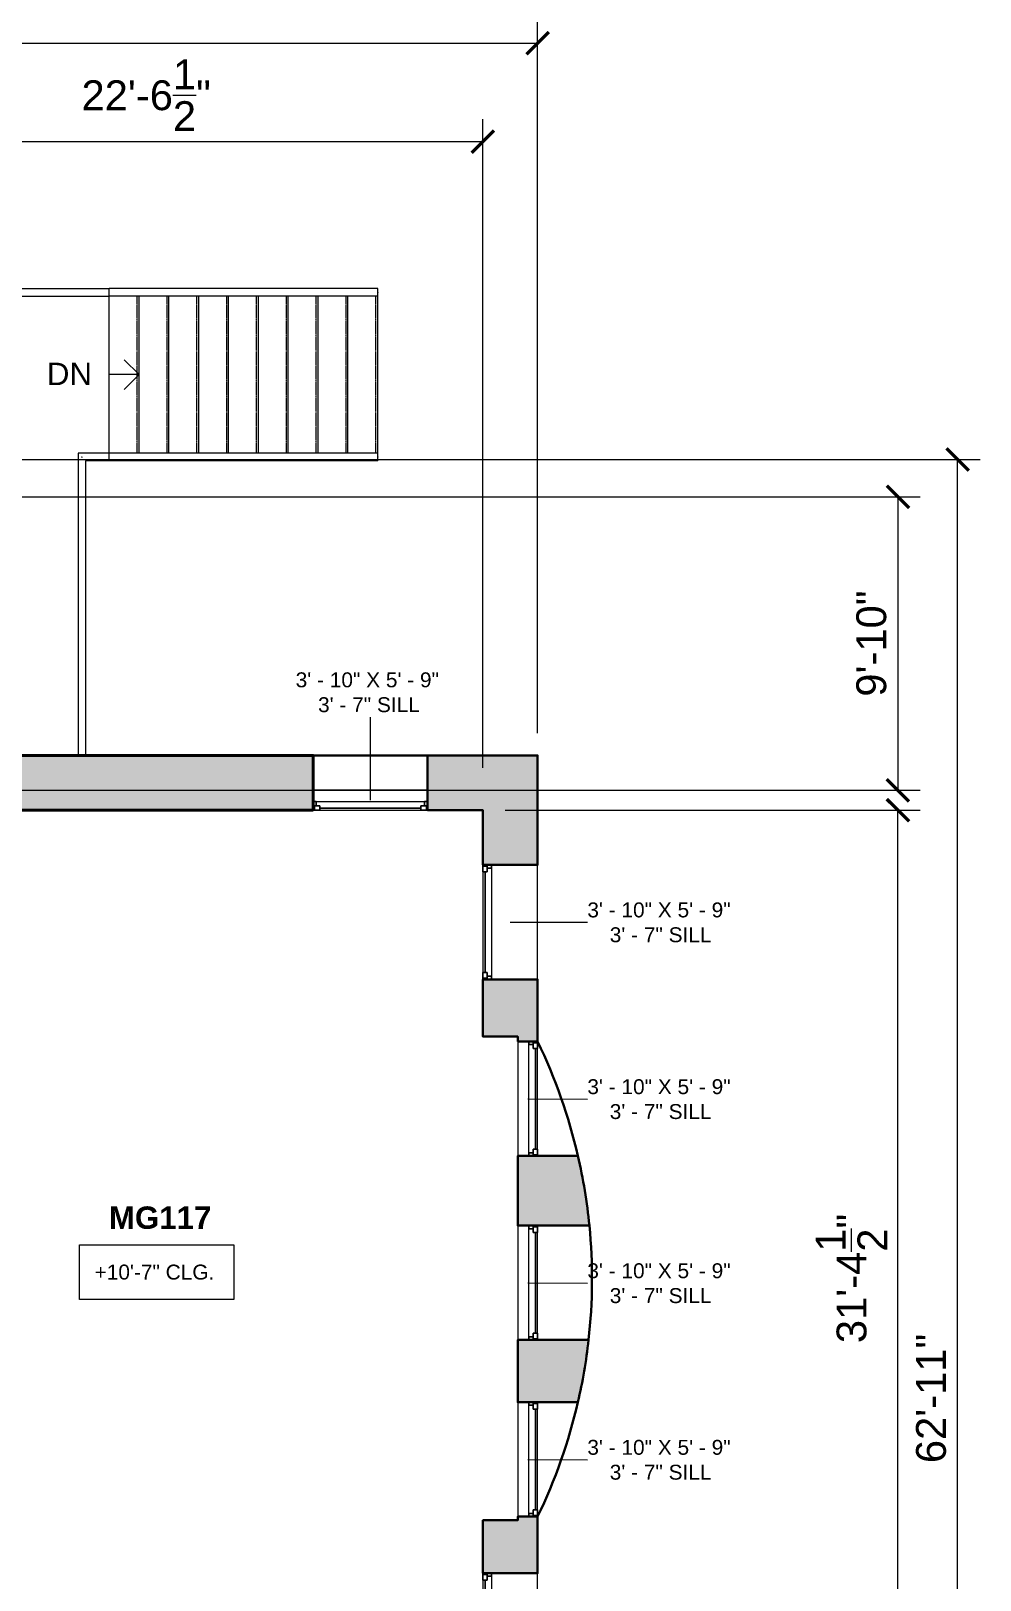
# Model space of a CAD drawing. Header units: inches. Extents: x -2078 to 106214, y -964 to 6385.
# Drawn here: x 16023 to 16404, y 4598 to 5221 of the extents above; entities that cross this region are included whole.
import ezdxf

# ---------------------------------------------------------------- set-up
doc = ezdxf.new("R2010")
doc.units = ezdxf.units.IN
doc.header["$MEASUREMENT"] = 0
doc.linetypes.add('HIDDEN2', pattern=[0.1875, 0.125, -0.0625])
for name, color, linetype, lineweight in [('A-ANNO', 2, 'Continuous', 5), ('A-ANNO-DIMS', 1, 'Continuous', 9), ('A-GLAZ', 2, 'Continuous', 30), ('A-RAILING', 4, 'Continuous', 9), ('A-STRS', 4, 'Continuous', 9), ('A-WALL', 3, 'Continuous', 40), ('A-WINDOWS', 2, 'Continuous', 18), ('S-STRS-ANNO', 31, 'Continuous', 9)]:
    doc.layers.add(name, color=color, linetype=linetype, lineweight=lineweight)
doc.layers.add('A-HATCH', color=9, linetype='Continuous')
doc.styles.add('Arial', font='arial.ttf')
doc.styles.add('Arial_2', font='arial.ttf', dxfattribs={"height": 3})
doc.styles.add('Arial_B_1', font='arialbd.ttf', dxfattribs={"height": 3})
doc.styles.add('Jay Cad', font='arial.ttf', dxfattribs={"height": 0.125})
doc.dimstyles.new('Jay Cad - DIMS', dxfattribs={"dimtxt": 0.125, "dimasz": 0.09375, "dimexe": 0.09375, "dimexo": 0.09375, "dimgap": 0.046875, "dimtad": 1, "dimdec": 1, "dimzin": 0, "dimdsep": 46, "dimlunit": 4, "dimtxsty": 'Jay Cad', "dimblk": 'ARCHTICK', "dimcen": 0.09, "dimclrd": 1, "dimclre": 1, "dimclrt": 256, "dimadec": 0, "dimazin": 0, "dimtfac": 1, "dimtdec": 1, "dimtofl": 0, "dimtmove": 1, "dimatfit": 3, "dimfxl": 1, "dimtolj": 1, "dimtzin": 0, "dimarcsym": 0})

# ---------------------------------------------------------------- blocks, each defined once
blk = doc.blocks.new('JC_FIXED WINDOW - MUNTIN - FIXED WINDOW-1609323-Munger Science Center _ Ahmanson Lecture Hall-2nd Floor')
at = {"layer": 'A-GLAZ'}
for p, q in [((-23, 11), (-23, -11)), ((-20.25, 11), (-23, 11)), ((-23, 7.5), (-21.75, 7.5)), ((-22.5, 11), (-22.5, 9.25)), ((-22.5, 9.25), (-21.75, 9.25)), ((-20.25, 9.25), (-21.75, 9.25)), ((-21.75, 9.25), (-21.75, 7.5)), ((-20.25, 11), (-20.25, 9.25)), ((20.25, 11), (23, 11)), ((20.25, 11), (20.25, 9.25)), ((20.25, 9.25), (22.5, 9.25)), ((21.75, 9.25), (21.75, 7.5)), ((21.75, 7.5), (23, 7.5)), ((22.5, 11), (22.5, 9.25)), ((23, 11), (23, -11))]:
    blk.add_line(p, q, dxfattribs=at)
at = {"layer": 'A-GLAZ', "lineweight": 9}
for p, q in [((21.75, 7.5), (-21.75, 7.5)), ((20.25, 11), (-20.25, 11))]:
    blk.add_line(p, q, dxfattribs=at)
at = {"layer": 'A-GLAZ', "lineweight": 30}
blk.add_line((-20.25, 10.125), (20.25, 10.125), dxfattribs=at)
at = {"layer": 'A-WINDOWS'}
for p, q in [((23, 11), (-23, 11)), ((-23, -11), (23, -11))]:
    blk.add_line(p, q, dxfattribs=at)
blk = doc.blocks.new('JC_FIXED WINDOW - MUNTIN - FIXED WINDOW-1520783-Munger Science Center _ Ahmanson Lecture Hall-2nd Floor')
at = {"layer": 'A-GLAZ'}
for p, q in [((-23, 4), (-23, -4)), ((-20.25, 4), (-23, 4)), ((-23, 0.5), (-21.75, 0.5)), ((-22.5, 4), (-22.5, 2.25)), ((-22.5, 2.25), (-21.75, 2.25)), ((-20.25, 2.25), (-21.75, 2.25)), ((-21.75, 2.25), (-21.75, 0.5)), ((-20.25, 4), (-20.25, 2.25)), ((20.25, 4), (23, 4)), ((20.25, 4), (20.25, 2.25)), ((20.25, 2.25), (22.5, 2.25)), ((21.75, 2.25), (21.75, 0.5)), ((21.75, 0.5), (23, 0.5)), ((22.5, 4), (22.5, 2.25)), ((23, 4), (23, -4))]:
    blk.add_line(p, q, dxfattribs=at)
at = {"layer": 'A-GLAZ', "lineweight": 9}
for p, q in [((21.75, 0.5), (-21.75, 0.5)), ((20.25, 4), (-20.25, 4))]:
    blk.add_line(p, q, dxfattribs=at)
at = {"layer": 'A-GLAZ', "lineweight": 30}
blk.add_line((-20.25, 3.12), (20.25, 3.12), dxfattribs=at)
at = {"layer": 'A-WINDOWS'}
for p, q in [((23, 4), (-23, 4)), ((-23, -4), (23, -4))]:
    blk.add_line(p, q, dxfattribs=at)
blk = doc.blocks.new('Top Rail Type - Top Rail_Internal_-1587099-Munger Science Center _ Ahmanson Lecture Hall-2nd Floor')
at = {"layer": 'A-RAILING', "flags": 128}
for points in [[(1451.52, 804.52), (1451.52, 804.6), (1451.52, 804.68)], [(1559.45, 804.68), (1559.45, 804.6), (1559.45, 804.52)]]:
    blk.add_lwpolyline(points, dxfattribs=at)
blk = doc.blocks.new('Top Rail Type - Top Rail_Internal_-V12-Munger Science Center _ Ahmanson Lecture Hall-2nd Floor')
at = {"layer": 'A-RAILING'}
for p, q in [((1451.52, 803.1), (1451.52, 806.1)), ((1559.45, 806.1), (1451.52, 806.1)), ((1559.45, 803.1), (1559.45, 806.1)), ((1559.45, 803.1), (1451.52, 803.1))]:
    blk.add_line(p, q, dxfattribs=at)
blk = doc.blocks.new('Top Rail Type - Top Rail_Internal_-1587110-Munger Science Center _ Ahmanson Lecture Hall-2nd Floor')
at = {"layer": 'A-RAILING', "flags": 128}
for points in [[(1451.52, 738.3), (1451.52, 738.38), (1451.52, 738.46)], [(1559.45, 738.46), (1559.45, 738.38), (1559.45, 738.3)]]:
    blk.add_lwpolyline(points, dxfattribs=at)
blk = doc.blocks.new('Top Rail Type - Top Rail_Internal_-V13-Munger Science Center _ Ahmanson Lecture Hall-2nd Floor')
at = {"layer": 'A-RAILING'}
for p, q in [((1451.52, 736.88), (1451.52, 739.88)), ((1559.45, 739.88), (1451.52, 739.88)), ((1559.45, 736.88), (1451.52, 736.88)), ((1559.45, 736.88), (1559.45, 739.88))]:
    blk.add_line(p, q, dxfattribs=at)
blk = doc.blocks.new('Top Rail Type - Top Rail_Internal_-V14-Munger Science Center _ Ahmanson Lecture Hall-2nd Floor')
at = {"layer": 'A-RAILING'}
for p, q in [((1368.16, 806.1), (1451.52, 806.1)), ((1368.16, 803.1), (1451.52, 803.1))]:
    blk.add_line(p, q, dxfattribs=at)
blk = doc.blocks.new('Top Rail Type - Top Rail_Internal_-1587521-Munger Science Center _ Ahmanson Lecture Hall-2nd Floor')
at = {"layer": 'A-RAILING'}
blk.add_open_spline([(1440.42, 738.47), (1440.45, 738.44), (1440.52, 738.38), (1440.58, 738.32), (1440.61, 738.29)], degree=3, dxfattribs=at)
blk = doc.blocks.new('Top Rail Type - Top Rail_Internal_-V15-Munger Science Center _ Ahmanson Lecture Hall-2nd Floor')
at = {"layer": 'A-RAILING'}
for p, q in [((1439.02, 739.88), (1439.02, 618.38)), ((1451.52, 739.88), (1439.02, 739.88)), ((1442.02, 736.88), (1442.02, 618.38)), ((1451.52, 736.88), (1442.02, 736.88))]:
    blk.add_line(p, q, dxfattribs=at)
blk = doc.blocks.new('_ArchTick')
at = {"color": 0, "linetype": 'ByBlock', "const_width": 0.15}
blk.add_lwpolyline([(-0.5, -0.5), (0.5, 0.5)], dxfattribs=at)
blk = doc.blocks.new('*D3404')
at = {"layer": 'A-ANNO-DIMS', "color": 1, "lineweight": -2, "transparency": 16777216}
for p, q in [((16213.52, 4907.93), (16380.34, 4907.93)), ((16371.34, 4531.43), (16371.34, 4907.93)), ((16213.52, 4531.43), (16380.34, 4531.43))]:
    blk.add_line(p, q, dxfattribs=at)
at = {"layer": 'Defpoints', "color": 0, "transparency": 16777216}
for p in [(16204.52, 4907.93), (16371.34, 4907.93), (16204.52, 4531.43)]:
    blk.add_point(p, dxfattribs=at)
at = {"layer": 'A-ANNO-DIMS', "color": 1, "lineweight": -2, "transparency": 16777216, "xscale": 9, "yscale": 9, "zscale": 9}
for p, rotation in [((16371.34, 4907.93), 90), ((16371.34, 4531.43), 270)]:
    blk.add_blockref('_ArchTick', p, dxfattribs=dict(at, rotation=rotation))
at = {"layer": 'A-ANNO-DIMS', "color": 2, "transparency": 16777216, "insert": (16352.68, 4719.68), "char_height": 12, "width": 1.4974, "attachment_point": 5, "rotation": 90, "style": 'Jay Cad'}
blk.add_mtext('\\A1;31\'-4{\\H1x;\\S1/2;}"', dxfattribs=at)
blk = doc.blocks.new('*D3405')
at = {"layer": 'A-ANNO-DIMS', "color": 1, "lineweight": -2, "transparency": 16777216}
for p, q in [((15979.79, 5033.93), (16380.34, 5033.93)), ((16371.34, 5033.93), (16371.34, 4915.93)), ((15979.52, 4915.93), (16380.34, 4915.93))]:
    blk.add_line(p, q, dxfattribs=at)
at = {"layer": 'Defpoints', "color": 0, "transparency": 16777216}
for p in [(15970.79, 5033.93), (15970.52, 4915.93), (16371.34, 4915.93)]:
    blk.add_point(p, dxfattribs=at)
at = {"layer": 'A-ANNO-DIMS', "color": 1, "lineweight": -2, "transparency": 16777216, "xscale": 9, "yscale": 9, "zscale": 9}
for p, rotation in [((16371.34, 5033.93), 90), ((16371.34, 4915.93), 270)]:
    blk.add_blockref('_ArchTick', p, dxfattribs=dict(at, rotation=rotation))
at = {"layer": 'A-ANNO-DIMS', "color": 2, "transparency": 16777216, "insert": (16360.71, 4974.93), "char_height": 12, "width": 0.9747, "attachment_point": 5, "rotation": 90, "style": 'Jay Cad'}
blk.add_mtext('\\A1;9\'-10"', dxfattribs=at)
blk = doc.blocks.new('*D3406')
at = {"layer": 'A-ANNO-DIMS', "color": 1, "lineweight": -2, "transparency": 16777216}
for p, q in [((15933.79, 5042.93), (15933.79, 5185.72)), ((16204.52, 4924.93), (16204.52, 5185.72)), ((15933.79, 5176.72), (16204.52, 5176.72))]:
    blk.add_line(p, q, dxfattribs=at)
at = {"layer": 'Defpoints', "color": 0, "transparency": 16777216}
for p in [(16204.52, 5176.72), (15933.79, 5033.93), (16204.52, 4915.93)]:
    blk.add_point(p, dxfattribs=at)
at = {"layer": 'A-ANNO-DIMS', "color": 1, "lineweight": -2, "transparency": 16777216, "xscale": 9, "yscale": 9, "zscale": 9, "rotation": 180}
blk.add_blockref('_ArchTick', (15933.79, 5176.72), dxfattribs=at)
at = {"layer": 'A-ANNO-DIMS', "color": 1, "lineweight": -2, "transparency": 16777216, "xscale": 9, "yscale": 9, "zscale": 9}
blk.add_blockref('_ArchTick', (16204.52, 5176.72), dxfattribs=at)
at = {"layer": 'A-ANNO-DIMS', "color": 2, "transparency": 16777216, "insert": (16069.16, 5195.38), "char_height": 12, "width": 1.4974, "attachment_point": 5, "style": 'Jay Cad'}
blk.add_mtext('\\A1;22\'-6{\\H1x;\\S1/2;}"', dxfattribs=at)
blk = doc.blocks.new('*D3407')
at = {"layer": 'A-ANNO-DIMS', "color": 1, "lineweight": -2, "transparency": 16777216}
for p, q in [((15979.79, 5048.93), (16404.34, 5048.93)), ((16395.34, 4293.93), (16395.34, 5048.93)), ((15593.52, 4293.93), (16404.34, 4293.93))]:
    blk.add_line(p, q, dxfattribs=at)
at = {"layer": 'Defpoints', "color": 0, "transparency": 16777216}
for p in [(15970.79, 5048.93), (16395.34, 5048.93), (15584.52, 4293.93)]:
    blk.add_point(p, dxfattribs=at)
at = {"layer": 'A-ANNO-DIMS', "color": 1, "lineweight": -2, "transparency": 16777216, "xscale": 9, "yscale": 9, "zscale": 9}
for p, rotation in [((16395.34, 5048.93), 90), ((16395.34, 4293.93), 270)]:
    blk.add_blockref('_ArchTick', p, dxfattribs=dict(at, rotation=rotation))
at = {"layer": 'A-ANNO-DIMS', "color": 2, "transparency": 16777216, "insert": (16384.71, 4671.43), "char_height": 12, "width": 1.1478, "attachment_point": 5, "rotation": 90, "style": 'Jay Cad'}
blk.add_mtext('\\A1;62\'-11"', dxfattribs=at)
blk = doc.blocks.new('*D3410')
at = {"layer": 'A-ANNO-DIMS', "color": 1, "lineweight": -2, "transparency": 16777216}
for p, q in [((14022.02, 4924.93), (14022.02, 5225.31)), ((16226.52, 4938.93), (16226.52, 5225.31)), ((14022.02, 5216.31), (16226.52, 5216.31))]:
    blk.add_line(p, q, dxfattribs=at)
at = {"layer": 'Defpoints', "color": 0, "transparency": 16777216}
for p in [(16226.52, 5216.31), (16226.52, 4929.93), (14022.02, 4915.93)]:
    blk.add_point(p, dxfattribs=at)
at = {"layer": 'A-ANNO-DIMS', "color": 1, "lineweight": -2, "transparency": 16777216, "xscale": 9, "yscale": 9, "zscale": 9, "rotation": 180}
blk.add_blockref('_ArchTick', (14022.02, 5216.31), dxfattribs=at)
at = {"layer": 'A-ANNO-DIMS', "color": 1, "lineweight": -2, "transparency": 16777216, "xscale": 9, "yscale": 9, "zscale": 9}
blk.add_blockref('_ArchTick', (16226.52, 5216.31), dxfattribs=at)
at = {"layer": 'A-ANNO-DIMS', "color": 2, "transparency": 16777216, "insert": (15124.27, 5234.96), "char_height": 12, "width": 1.6705, "attachment_point": 5, "style": 'Jay Cad'}
blk.add_mtext('\\A1;183\'-8{\\H1x;\\S1/2;}"', dxfattribs=at)

msp = doc.modelspace()

# ---------------------------------------------------------------- hatches: boundary and pattern name
at = {"layer": 'A-HATCH'}
h = msp.add_hatch(color=256, dxfattribs=at)
h.dxf.hatch_style = 1
h.paths.add_polyline_path([(14030.023, 4907.93), (14036.023, 4907.93), (14036.023, 4915.93), (14022.023, 4915.93), (14022.023, 4863.93), (13923.843, 4863.93), (13899.881, 4843.824), (13898.62, 4845.327), (13892.492, 4840.184), (13909.265, 4820.195), (13909.265, 4793.433), (13921.478, 4793.433), (13921.478, 4835.433), (13923.103, 4835.433), (13923.103, 4799.433), (13923.103, 4793.433), (13925.291, 4793.433), (13925.291, 4857.312), (14009.023, 4857.312), (14009.023, 4745.306), (13925.291, 4745.306), (13925.291, 4750.433), (13919.291, 4750.433), (13919.291, 4751.433), (13909.546, 4751.433), (13909.546, 4730.033), (13930.277, 4722.488), (13934.003, 4732.725), (13962.238, 4722.448), (13958.512, 4712.211), (13981.453, 4703.861), (13971.766, 4691.757), (13990.46, 4676.797), (14004.818, 4694.738), (14009.023, 4694.738), (14009.023, 4293.93), (14052.023, 4293.93), (14052.023, 4301.93), (14030.023, 4301.93), (14030.023, 4569.405), (14055.023, 4569.405), (14055.023, 4601.905), (14030.023, 4601.905)])
h.paths.add_polyline_path([(14365.023, 4915.93), (14072.023, 4915.93), (14072.023, 4907.93), (14365.023, 4907.93)])
h.paths.add_polyline_path([(14415.023, 4907.93), (14444.023, 4907.93), (14444.023, 4915.93), (14414.023, 4915.93), (14414.023, 4938.93), (14407.023, 4938.93), (14407.023, 4915.93), (14401.023, 4915.93), (14401.023, 4907.93), (14407.023, 4907.93), (14407.023, 4301.93), (14382.523, 4301.93), (14382.523, 4293.93), (14439.023, 4293.93), (14439.023, 4301.93), (14415.023, 4301.93), (14415.023, 4566.905), (14445.023, 4566.905), (14445.023, 4573.905), (14440.023, 4573.905), (14440.023, 4600.905), (14415.023, 4600.905)])
h.paths.add_polyline_path([(14119.023, 4279.93), (14104.023, 4279.93), (14104.023, 4301.93), (14094.023, 4301.93), (14094.023, 4293.93), (14096.023, 4293.93), (14096.023, 4269.93), (14119.023, 4269.93)])
h.paths.add_polyline_path([(14337.023, 4293.93), (14340.523, 4293.93), (14340.523, 4301.93), (14328.023, 4301.93), (14328.023, 4279.93), (14311.023, 4279.93), (14311.023, 4269.93), (14337.023, 4269.93)])
h.paths.add_polyline_path([(14507.523, 4279.93), (14492.023, 4279.93), (14492.023, 4301.93), (14481.023, 4301.93), (14481.023, 4293.93), (14483.023, 4293.93), (14483.023, 4269.93), (14507.523, 4269.93)])
h.paths.add_polyline_path([(14724.523, 4293.93), (14727.523, 4293.93), (14727.523, 4301.93), (14715.523, 4301.93), (14715.523, 4279.93), (14699.523, 4279.93), (14699.523, 4269.93), (14724.523, 4269.93)])
h.paths.add_polyline_path([(14825.523, 4301.93), (14805.523, 4301.93), (14805.523, 4566.905), (14835.523, 4566.905), (14835.523, 4573.905), (14830.523, 4573.905), (14830.523, 4600.905), (14805.523, 4600.905), (14805.523, 4907.93), (14830.523, 4907.93), (14830.523, 4915.93), (14784.523, 4915.93), (14784.523, 4907.93), (14790.523, 4907.93), (14790.523, 4573.905), (14783.523, 4573.905), (14783.523, 4566.905), (14790.523, 4566.905), (14790.523, 4301.93), (14769.523, 4301.93), (14769.523, 4293.93), (14825.523, 4293.93)])
h.paths.add_polyline_path([(14892.523, 4279.93), (14879.023, 4279.93), (14879.023, 4301.93), (14867.523, 4301.93), (14867.523, 4293.93), (14872.023, 4293.93), (14872.023, 4269.93), (14892.523, 4269.93)])
h.paths.add_polyline_path([(15111.023, 4293.93), (15114.023, 4293.93), (15114.023, 4301.93), (15103.023, 4301.93), (15103.023, 4279.93), (15084.523, 4279.93), (15084.523, 4269.93), (15111.023, 4269.93)])
h.paths.add_polyline_path([(15213.023, 4301.93), (15188.023, 4301.93), (15188.023, 4566.905), (15217.023, 4566.905), (15217.023, 4573.905), (15213.023, 4573.905), (15213.023, 4601.905), (15188.023, 4601.905), (15188.023, 4907.93), (15218.023, 4907.93), (15218.023, 4915.93), (15174.023, 4915.93), (15174.023, 4907.93), (15180.023, 4907.93), (15180.023, 4573.905), (15174.023, 4573.905), (15174.023, 4566.905), (15180.023, 4566.905), (15180.023, 4301.93), (15156.023, 4301.93), (15156.023, 4293.93), (15213.023, 4293.93)])
h.paths.add_polyline_path([(15278.523, 4279.93), (15267.023, 4279.93), (15267.023, 4301.93), (15255.023, 4301.93), (15255.023, 4293.93), (15258.023, 4293.93), (15258.023, 4269.93), (15278.523, 4269.93)])
h.paths.add_polyline_path([(15497.523, 4293.93), (15500.523, 4293.93), (15500.523, 4301.93), (15488.523, 4301.93), (15488.523, 4279.93), (15470.523, 4279.93), (15470.523, 4269.93), (15497.523, 4269.93)])
h.paths.add_polyline_path([(15584.523, 4509.43), (15611.023, 4509.43), (15611.023, 4518.43), (15609.023, 4518.43), (15609.023, 4531.43), (15579.523, 4531.43), (15579.523, 4907.93), (15584.523, 4907.93), (15584.523, 4915.93), (15557.523, 4915.93), (15557.523, 4907.93), (15563.523, 4907.93), (15563.523, 4573.905), (15557.023, 4573.905), (15557.023, 4566.905), (15563.523, 4566.905), (15563.523, 4301.93), (15542.523, 4301.93), (15542.523, 4293.93), (15584.523, 4293.93)])
h.paths.add_polyline_path([(15521.523, 4915.93), (15254.023, 4915.93), (15254.023, 4907.93), (15521.523, 4907.93)])
h.paths.add_polyline_path([(15138.023, 4915.93), (14866.523, 4915.93), (14866.523, 4907.93), (15138.023, 4907.93)])
h.paths.add_polyline_path([(14748.523, 4915.93), (14480.023, 4915.93), (14480.023, 4907.93), (14748.523, 4907.93)])
h.paths.add_polyline_path([(15680.408, 4531.43), (15655.023, 4531.43), (15655.023, 4518.43), (15653.023, 4518.43), (15653.023, 4509.43), (15680.408, 4509.43)])
h.paths.add_polyline_path([(15752.408, 4531.43), (15728.408, 4531.43), (15728.408, 4509.43), (15752.408, 4509.43)])
h.paths.add_polyline_path([(15824.158, 4531.43), (15800.408, 4531.43), (15800.408, 4509.43), (15824.158, 4509.43)])
h.paths.add_polyline_path([(15968.523, 4531.43), (15918.107, 4531.43), (15918.107, 4562.43), (15911.107, 4562.43), (15911.107, 4555.43), (15874.107, 4555.43), (15874.107, 4531.43), (15872.158, 4531.43), (15872.158, 4509.43), (15970.523, 4509.43), (15970.523, 4518.43), (15968.523, 4518.43)])
h.paths.add_polyline_path([(16136.773, 4531.43), (16014.523, 4531.43), (16014.523, 4518.43), (16012.523, 4518.43), (16012.523, 4509.43), (16136.773, 4509.43)])
h.paths.add_polyline_path([(16226.523, 4555.18), (16204.523, 4555.18), (16204.523, 4531.43), (16182.773, 4531.43), (16182.773, 4509.43), (16226.523, 4509.43)])
h.paths.add_polyline_path([(16226.523, 4623.93), (16218.523, 4623.93), (16218.523, 4622.43), (16204.523, 4622.43), (16204.523, 4601.18), (16226.523, 4601.18)])
h.paths.add_polyline_path([(16246.986, 4694.93), (16218.523, 4694.93), (16218.523, 4669.93), (16242.709, 4669.93, 0.028874)])
h.paths.add_polyline_path([(16242.709, 4768.93), (16218.523, 4768.93), (16218.523, 4740.93), (16247.301, 4740.93, 0.0323085)])
h.paths.add_polyline_path([(16226.523, 4839.93), (16204.523, 4839.93), (16204.523, 4816.93), (16218.523, 4816.93), (16218.523, 4814.93), (16226.523, 4814.93)])
h.paths.add_polyline_path([(16226.523, 4929.93), (16182.273, 4929.93), (16182.273, 4907.93), (16204.523, 4907.93), (16204.523, 4885.93), (16226.523, 4885.93)])
h.paths.add_polyline_path([(16136.273, 4929.93), (16015.023, 4929.93), (16015.023, 4919.93), (16017.523, 4919.93), (16017.523, 4907.93), (16136.273, 4907.93)])
h.paths.add_polyline_path([(15970.79, 4965.93), (15933.791, 4965.93), (15933.791, 4972.93), (15925.791, 4972.93), (15925.791, 4915.93), (15620.523, 4915.93), (15620.523, 4907.93), (15911.107, 4907.93), (15911.107, 4901.93), (15918.107, 4901.93), (15918.107, 4907.93), (15970.523, 4907.93), (15970.523, 4919.93), (15973.023, 4919.93), (15973.023, 4929.93), (15970.79, 4929.93)])
h.paths.add_polyline_path([(15970.791, 5048.93), (15861.023, 5048.93), (15861.023, 5033.93), (15925.791, 5033.93), (15925.791, 5008.93), (15933.791, 5008.93), (15933.791, 5033.93), (15970.791, 5033.93)])
h.paths.add_polyline_path([(15813.023, 5048.93), (15789.023, 5048.93), (15789.023, 5033.93), (15813.023, 5033.93)])
h.paths.add_polyline_path([(15741.023, 5048.93), (15717.023, 5048.93), (15717.023, 5033.93), (15741.023, 5033.93)])
h.paths.add_polyline_path([(15590.317, 4897.337), (15614.665, 4897.337), (15614.665, 4909.701), (15590.317, 4909.701)], flags=9)
h.paths.add_polyline_path([(15590.362, 4913.359), (15614.71, 4913.359), (15614.71, 4925.724), (15590.362, 4925.724)], flags=9)

# ---------------------------------------------------------------- linework, layer by layer
at = {"layer": 'A-ANNO'}
for p, q in [((16159.273, 4911.93), (16159.369, 4945.362)), ((16215.523, 4862.93), (16246.496, 4862.854)), ((16222.523, 4791.93), (16246.496, 4791.779)), ((16222.523, 4717.93), (16246.496, 4717.779)), ((16222.523, 4646.93), (16246.496, 4646.779))]:
    msp.add_line(p, q, dxfattribs=at)
at = {"layer": 'A-STRS'}
for p, q in [((16054.311, 5051.43), (16054.311, 5114.651)), ((16066.304, 5051.43), (16066.304, 5114.651)), ((16078.297, 5051.43), (16078.297, 5114.651)), ((16090.289, 5051.43), (16090.289, 5114.651)), ((16102.282, 5051.43), (16102.282, 5114.651)), ((16114.275, 5051.43), (16114.275, 5114.651)), ((16126.245, 5051.43), (16126.245, 5114.651)), ((16138.245, 5051.43), (16138.245, 5114.651)), ((16150.245, 5051.43), (16150.245, 5114.651)), ((16162.245, 5051.43), (16162.245, 5114.651))]:
    msp.add_line(p, q, dxfattribs=at)
at = {"layer": 'A-STRS', "linetype": 'HIDDEN2'}
for p, q in [((16065.554, 5051.43), (16065.554, 5114.651)), ((16077.547, 5051.43), (16077.547, 5114.651)), ((16089.539, 5051.43), (16089.539, 5114.651)), ((16101.532, 5051.43), (16101.532, 5114.651)), ((16113.525, 5051.43), (16113.525, 5114.651)), ((16125.495, 5051.43), (16125.495, 5114.651)), ((16137.495, 5051.43), (16137.495, 5114.651)), ((16149.495, 5051.43), (16149.495, 5114.651)), ((16161.495, 5051.43), (16161.495, 5114.651))]:
    msp.add_line(p, q, dxfattribs=at)
at = {"layer": 'A-WALL'}
msp.add_line((16136.273, 4929.93), (16182.273, 4929.93), dxfattribs=at)
at = {"layer": 'A-WALL', "lineweight": 50}
msp.add_lwpolyline([(16136.273, 4907.93), (16136.273, 4929.93), (16015.023, 4929.93), (16015.023, 4919.93), (16017.523, 4919.93), (16017.523, 4907.93)], close=True, dxfattribs=at)
at = {"layer": 'A-WALL'}
for points in [[(16182.273, 4929.93), (16182.273, 4907.93), (16204.523, 4907.93), (16204.523, 4885.93), (16226.523, 4885.93), (16226.523, 4929.93)], [(16204.523, 4601.18), (16226.523, 4601.18), (16226.523, 4623.93), (16218.523, 4623.93), (16218.523, 4622.43), (16204.523, 4622.43)]]:
    msp.add_lwpolyline(points, close=True, dxfattribs=at)
msp.add_lwpolyline([(16218.523, 4814.93), (16218.523, 4816.93), (16204.523, 4816.93), (16204.523, 4839.93), (16226.523, 4839.93), (16226.523, 4814.93)], dxfattribs=at)
for points in [[(16218.523, 4814.93), (16226.523, 4814.93, -0.0556399), (16242.709, 4768.93), (16218.523, 4768.93), (16218.523, 4740.93), (16247.301, 4740.93)], [(16242.709, 4669.93), (16218.523, 4669.93), (16218.523, 4694.93), (16246.986, 4694.93, 0.0524689), (16247.301, 4740.93, 0.0323085), (16242.709, 4768.93)], [(16226.523, 4623.93, 0.0556399), (16242.709, 4669.93, 0.028874), (16246.986, 4694.93)]]:
    msp.add_lwpolyline(points, format="xyb", dxfattribs=at)
at = {"layer": 'S-STRS-ANNO'}
for q in [(16060.304, 5089.041), (16054.311, 5083.041), (16060.304, 5077.041)]:
    msp.add_line((16066.304, 5083.041), q, dxfattribs=at)

# ---------------------------------------------------------------- block references
at = {"layer": 'A-RAILING'}
for name in ['Top Rail Type - Top Rail_Internal_-V14-Munger Science Center _ Ahmanson Lecture Hall-2nd Floor', 'Top Rail Type - Top Rail_Internal_-V12-Munger Science Center _ Ahmanson Lecture Hall-2nd Floor', 'Top Rail Type - Top Rail_Internal_-1587099-Munger Science Center _ Ahmanson Lecture Hall-2nd Floor', 'Top Rail Type - Top Rail_Internal_-V15-Munger Science Center _ Ahmanson Lecture Hall-2nd Floor', 'Top Rail Type - Top Rail_Internal_-V13-Munger Science Center _ Ahmanson Lecture Hall-2nd Floor', 'Top Rail Type - Top Rail_Internal_-1587521-Munger Science Center _ Ahmanson Lecture Hall-2nd Floor', 'Top Rail Type - Top Rail_Internal_-1587110-Munger Science Center _ Ahmanson Lecture Hall-2nd Floor']:
    msp.add_blockref(name, (14602.796, 4311.55), dxfattribs=at)
at = {"layer": 'A-WINDOWS'}
for name, p, rotation in [('JC_FIXED WINDOW - MUNTIN - FIXED WINDOW-1520783-Munger Science Center _ Ahmanson Lecture Hall-2nd Floor', (16159.273, 4911.93), 180), ('JC_FIXED WINDOW - MUNTIN - FIXED WINDOW-1609323-Munger Science Center _ Ahmanson Lecture Hall-2nd Floor', (16215.523, 4862.93), 89.9999999999999), ('JC_FIXED WINDOW - MUNTIN - FIXED WINDOW-1520783-Munger Science Center _ Ahmanson Lecture Hall-2nd Floor', (16222.523, 4791.93), 269.9999999999999), ('JC_FIXED WINDOW - MUNTIN - FIXED WINDOW-1520783-Munger Science Center _ Ahmanson Lecture Hall-2nd Floor', (16222.523, 4717.93), 269.9999999999999), ('JC_FIXED WINDOW - MUNTIN - FIXED WINDOW-1520783-Munger Science Center _ Ahmanson Lecture Hall-2nd Floor', (16222.523, 4646.93), 269.9999999999999), ('JC_FIXED WINDOW - MUNTIN - FIXED WINDOW-1609323-Munger Science Center _ Ahmanson Lecture Hall-2nd Floor', (16215.523, 4578.18), 89.9999999999999)]:
    msp.add_blockref(name, p, dxfattribs=dict(at, rotation=rotation))

# ---------------------------------------------------------------- texts
at = {"layer": 'A-ANNO', "insert": (16029.235, 5087.856), "char_height": 9, "width": 21.69856, "attachment_point": 1, "line_spacing_factor": 0.941778, "style": 'Arial'}
msp.add_mtext('DN', dxfattribs=at)
at = {"layer": 'A-ANNO', "attachment_point": 1}
for s, insert, char_height, width, style in [('3\' - 10" X 5\' - 9"', (16129.246, 4963.356), 6, 72.72, 'Arial_2'), ('3\' - 7" SILL', (16138.246, 4953.356), 6, 51.207, 'Arial_2'), ('3\' - 10" X 5\' - 9"', (16246.496, 4870.851), 6, 72.72, 'Arial_2'), ('3\' - 7" SILL', (16255.496, 4860.851), 6, 51.207, 'Arial_2'), ('3\' - 10" X 5\' - 9"', (16246.496, 4799.776), 6, 72.72, 'Arial_2'), ('3\' - 7" SILL', (16255.496, 4789.776), 6, 51.207, 'Arial_2'), ('MG117', (16054.144, 4748.619), 9, 121.503, 'Arial_B_1'), ('3\' - 10" X 5\' - 9"', (16246.496, 4725.776), 6, 72.72, 'Arial_2'), ('3\' - 7" SILL', (16255.496, 4715.776), 6, 51.207, 'Arial_2'), ('3\' - 10" X 5\' - 9"', (16246.496, 4654.776), 6, 72.72, 'Arial_2'), ('3\' - 7" SILL', (16255.496, 4644.776), 6, 51.207, 'Arial_2')]:
    msp.add_mtext(s, dxfattribs=dict(at, insert=insert, char_height=char_height, width=width, style=style))

# ---------------------------------------------------------------- dimensions: what is measured, and where the dimension line sits
at = {"layer": 'A-ANNO-DIMS'}
for base, p1, p2, picture, middle in [((16226.523, 5216.306), (14022.023, 4915.93), (16226.523, 4929.93), '*D3410', (15124.273, 5234.962)), ((16204.523, 5176.724), (15933.791, 5033.93), (16204.523, 4915.93), '*D3406', (16069.157, 5195.375))]:
    dim = msp.add_linear_dim(base=base, p1=p1, p2=p2, dimstyle='Jay Cad - DIMS', override={"dimclrt": 2}, dxfattribs=at)
    dim.commit()
    dim.dimension.update_dxf_attribs({"geometry": picture, "text_midpoint": middle})
for base, p1, p2, picture, middle in [((16371.34, 4915.93), (15970.791, 5033.93), (15970.523, 4915.93), '*D3405', (16360.713, 4974.93)), ((16371.34, 4907.93), (16204.523, 4531.43), (16204.523, 4907.93), '*D3404', (16352.684, 4719.68))]:
    dim = msp.add_linear_dim(base=base, p1=p1, p2=p2, angle=90, dimstyle='Jay Cad - DIMS', override={"dimclrt": 2}, dxfattribs=at)
    dim.commit()
    dim.dimension.update_dxf_attribs({"geometry": picture, "text_midpoint": middle})

# ---------------------------------------------------------------- next in the draw order: texts
at = {"layer": 'A-ANNO', "insert": (16048.415, 4725.239), "char_height": 6, "width": 60.297, "attachment_point": 1, "style": 'Arial_2', "bg_fill": 3, "box_fill_scale": 1.25, "bg_fill_color": 256, "bg_fill_true_color": 13158600, "bg_fill_transparency": 0}
msp.add_mtext('+10\'-7" CLG.', dxfattribs=at)

# ---------------------------------------------------------------- next in the draw order: linework, layer by layer
at = {"layer": 'A-ANNO', "flags": 128}
msp.add_lwpolyline([(16042.415, 4733.239), (16104.418, 4733.239), (16104.418, 4711.223), (16042.415, 4711.223)], close=True, dxfattribs=at)

# ---------------------------------------------------------------- next in the draw order: dimensions: what is measured, and where the dimension line sits
at = {"layer": 'A-ANNO-DIMS'}
dim = msp.add_linear_dim(base=(16395.34, 5048.93), p1=(15584.523, 4293.93), p2=(15970.791, 5048.93), angle=90, dimstyle='Jay Cad - DIMS', override={"dimclrt": 2}, dxfattribs=at)
dim.commit()
dim.dimension.update_dxf_attribs({"geometry": '*D3407', "text_midpoint": (16384.713, 4671.43)})

doc.saveas('drawing.dxf')
